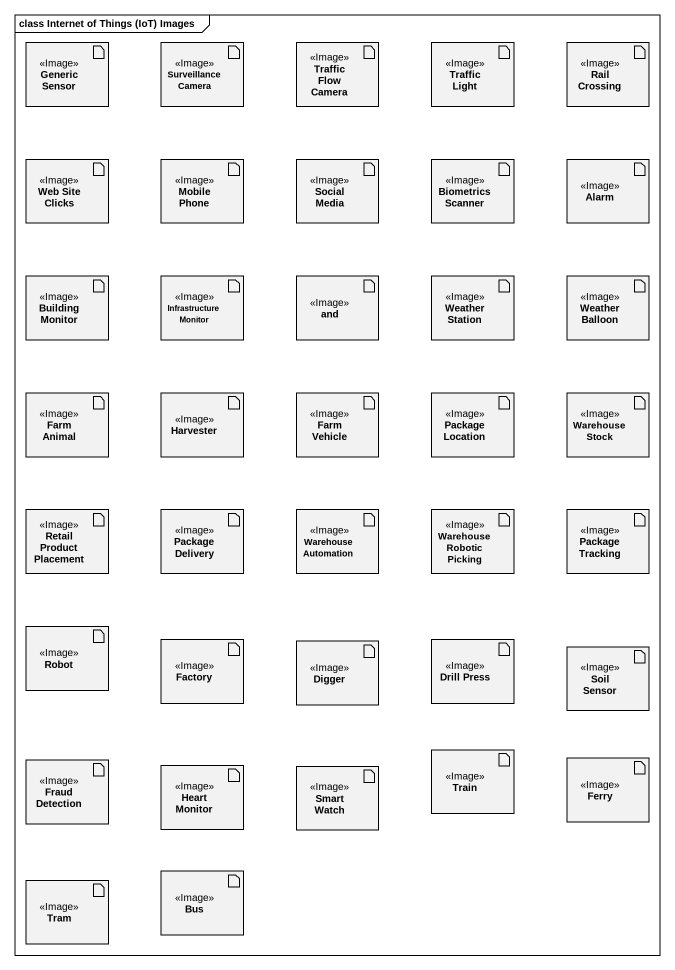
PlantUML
@startuml
mainframe class Internet of Things (IoT) Images
artifact "Generic Sensor" as Generic_Sensor <<Image>>
artifact "Surveillance Camera" as Surveillance_Camera <<Image>>
artifact "Traffic Flow Camera" as Traffic_Flow_Camera <<Image>>
artifact "Traffic Light" as Traffic_Light <<Image>>
artifact "Rail Crossing" as Rail_Crossing <<Image>>
artifact "Web Site Clicks" as Web_Site_Clicks <<Image>>
artifact "Mobile Phone" as Mobile_Phone <<Image>>
artifact "Social Media" as Social_Media <<Image>>
artifact "Biometrics Scanner" as Biometrics_Scanner <<Image>>
artifact Alarm <<Image>>
artifact "Building Monitor" as Building_Monitor <<Image>>
artifact "Infrastructure Monitor" as Infrastructure_Monitor <<Image>>
artifact and <<Image>>
artifact "Weather Station" as Weather_Station <<Image>>
artifact "Weather Balloon" as Weather_Balloon <<Image>>
artifact "Farm Animal" as Farm_Animal <<Image>>
artifact Harvester <<Image>>
artifact "Farm Vehicle" as Farm_Vehicle <<Image>>
artifact "Package Location" as Package_Location <<Image>>
artifact "Warehouse Stock" as Warehouse_Stock <<Image>>
artifact "Retail Product Placement" as Retail_Product_Placement <<Image>>
artifact "Package Delivery" as Package_Delivery <<Image>>
artifact "Warehouse Automation" as Warehouse_Automation <<Image>>
artifact "Warehouse Robotic Picking" as Warehouse_Robotic_Picking <<Image>>
artifact "Package Tracking" as Package_Tracking <<Image>>
artifact Robot <<Image>>
artifact Factory <<Image>>
artifact "Drill Press" as Drill_Press <<Image>>
artifact Digger <<Image>>
artifact "Soil Sensor" as Soil_Sensor <<Image>>
artifact "Fraud Detection" as Fraud_Detection <<Image>>
artifact Train <<Image>>
artifact Ferry <<Image>>
artifact "Heart Monitor" as Heart_Monitor <<Image>>
artifact "Smart Watch" as Smart_Watch <<Image>>
artifact Tram <<Image>>
artifact Bus <<Image>>
@enduml
